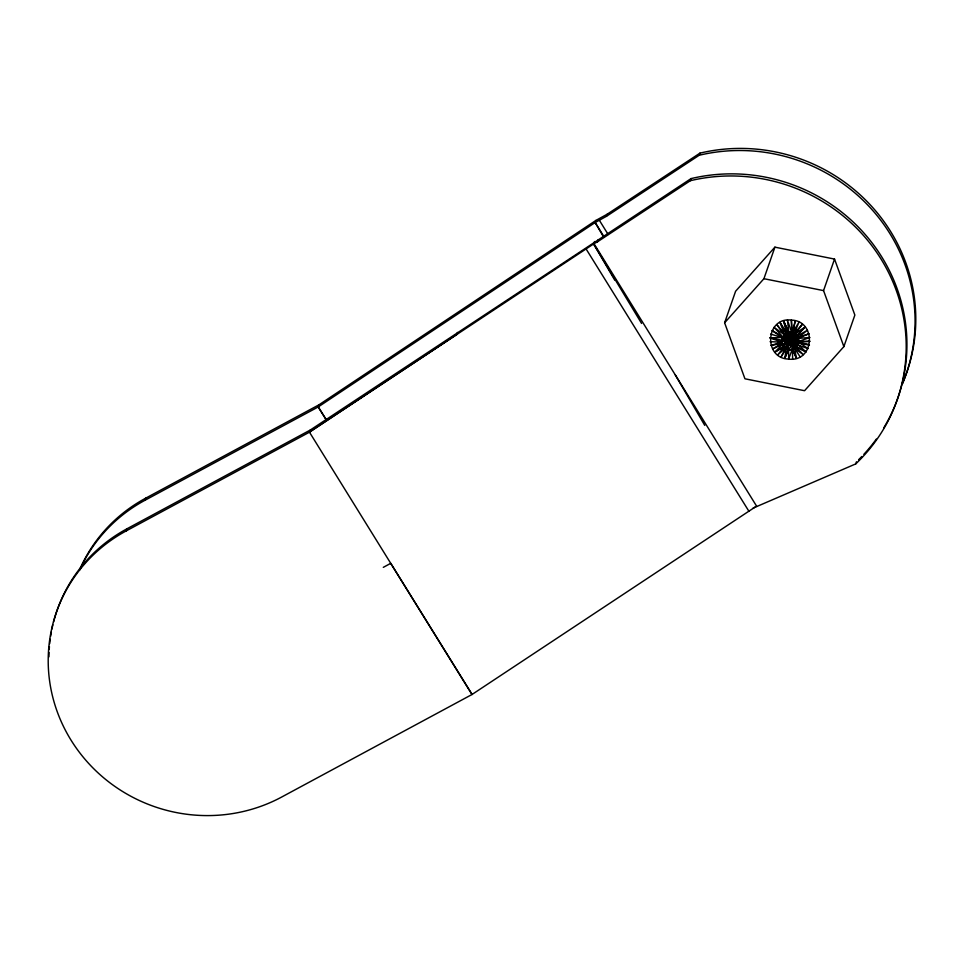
<?xml version="1.0" encoding="UTF-8"?>
<svg xmlns="http://www.w3.org/2000/svg" width="964" height="964" viewBox="0 0 964 964"><rect width="100%" height="100%" fill="white"/><g stroke="black" fill="none" stroke-linecap="round" stroke-linejoin="round"><path stroke-width="1.45" d="M797.939 337.533L796.144 342.714L793.866 344.919L796.457 358.271L792.516 349.643L788.287 349.257L783.66 347.582L784.142 346.775L774.887 352.161L782.358 344.293L772.586 348.992L781.961 343.401L770.971 345.449L781.696 342.099L769.959 337.87L782.105 337.484L771.995 330.532L782.587 336.569L774.08 327.326L784.25 334.701L776.791 324.591L784.576 334.388L779.996 322.422L786.624 333.363L783.587 320.928L788.817 332.821L792.239 333.158L791.372 320.096C765.549 316.638 763.018 358.427 788.673 359.09C814.496 362.548 817.026 320.759 791.372 320.096L791.757 332.58C805.121 335.038 797.939 355.017 785.877 348.884L785.732 347.932C774.562 341.352 788.624 326.169 796.806 335.123L796.915 340.762C793.962 345.269 787.251 344.052 784.419 339.979L784.419 334.339M788.371 340.425L788.287 337.978L787.046 338.894C788.01 336.978 796.83 340.774 797.614 338.665L794.228 340.641L790.552 340.34L792.372 341.822L793.444 340.437L792.95 341.822L792.818 340.545C788.877 340.858 784.708 337.424 785.19 333.436L785.359 334.821L785.744 333.062L787.022 337.4L790.299 339.099M788.745 338.376L788.106 338.967L788.287 337.978L785.648 335.339L785.756 334.038L785.094 334.195M797.71 338.689C794.673 344.305 807.085 342.798 809.435 345.1L796.144 342.714L805.952 351.86L793.866 344.919L788.299 345.389L785.467 343.642L783.587 340.268L783.624 336.978L785.19 334.086L787.022 332.857M797.349 337.617L797.276 339.726L797.614 338.051M792.613 359.054L792.516 349.643L791.565 345.666L788.311 349.703L788.299 345.389L783.66 347.582L783.732 346.088L774.887 352.161M786.009 336.737L786.226 338.051L787.443 338.677L786.805 339.147L785.19 333.436C783.877 336.954 787.263 339.051 790.251 340.328L788.817 341.485M784.455 334.653C783.624 340.364 790.251 344.425 795.288 342.039L797.915 338.219M796.3 342.365L797.674 338.015M795.782 340.69L796.951 338.738L797.12 339.726L795.927 340.69L792.818 340.545L793.167 341.774L793.444 340.437M792.239 333.158L798.939 322.253L794.36 333.255L796.36 336.617L798.288 337.292L809.073 333.737L796.987 338.665L798.987 341.316L810.085 341.328L799.084 342.184M788.612 349.329L784.78 358.379L786.347 348.414L785.877 348.884L788.612 349.329L788.673 359.09L793.866 344.919L803.253 354.607L794.854 348.643L800.048 356.764M787.455 338.497L787.636 337.412L786.636 339.195M796.963 340.039L796.686 343.088M786.66 341.931L787.13 339.69L784.829 334.484M793.866 344.919L792.83 349.583L796.457 358.271M794.3 345.931L794.878 343.401L796.505 341.666M794.649 344.955L795.216 342.485M794.167 344.196L794.722 341.846L796.276 340.846L796.686 341.726L792.974 342.545M787.817 337.521L787.636 338.665M792.239 332.58L795.252 320.807L792.769 332.725L794.228 334.147L805.157 327.037L796.36 336.617M794.288 344.16L795.288 342.039M789.094 341.509L790.36 340.328M788.914 332.905L787.431 320.132L791.757 332.58L788.154 333.146L783.587 320.928L788.95 332.785M594.041 243.796L594.716 241.59L593.981 243.687L756.571 506.112L471.999 694.502L281.765 796.987A156.421 151.095 19.2 0 1 68.95 736.689A156.421 151.095 19.2 0 1 126.344 530.839L127.079 528.73L310.203 430.077L691.067 178.593A172.327 166.447 19.2 0 1 871.625 242.326A172.327 166.447 19.2 0 1 883.795 427.823M79.65 570.061A156.421 151.083 19.2 0 1 144.949 500.292L145.685 498.183L318.903 404.856L595.885 220.431L607.139 214.237L699.936 153.143A172.327 166.447 19.2 0 1 873.625 208.561A172.327 166.447 19.2 0 1 902.328 383.696M471.999 694.502L309.408 432.077L310.203 430.077M318.903 404.856L318.18 406.965L144.949 500.292M457.478 332.435L456.743 334.544L309.468 432.173L126.344 530.839M318.277 406.904L326.157 419.641L318.18 406.965L595.149 222.527L595.885 220.431M614.719 280.114L593.583 243.916L597.535 241.783L598.27 239.687M603.452 236.746L595.149 222.527L606.404 216.346L607.139 214.237M597.535 241.783L690.332 180.702L691.067 178.593M606.404 216.346L699.201 155.252L699.936 153.143M724.615 322.795L735.604 291.248L774.911 247.158L834.535 259.075L854.863 315.071L843.874 346.618L804.566 390.709L744.943 378.792L724.615 322.795L763.922 278.704L774.911 247.158M843.874 346.618L823.557 290.61L834.535 259.075M753.065 508.124L855.719 463.913L856.454 461.804M784.78 358.379L788.287 349.257M787.046 338.894L787.636 337.412L787.684 338.039M784.081 337.123L783.298 339.003L784.25 338.147L786.154 341.569L784.973 344.184M783.66 347.582L785.467 343.642L781.72 343.606M794.697 336.34L795.818 334.219L792.553 334.062L789.661 332.423L790.456 331.749L792.456 333.52M794.336 337.388L795.457 335.255L792.191 335.098L789.299 333.472M785.552 333.05L783.985 335.93L783.949 339.22L785.829 342.594L788.66 344.341L791.926 344.63L794.878 343.401M797.553 337.219L794.276 339.762L790.564 339.244M786.347 348.414L781.093 356.945L785.732 347.932L777.755 354.848L784.142 346.775M790.613 344.618L791.83 342.666L793.023 345.245M790.661 337.521L792.191 335.098L792.697 337.316M785.877 348.884L788.299 345.389M795.264 333.797L802.289 324.35L794.36 333.255M783.925 338.762L785.299 336.93M797.674 337.328L796.409 339.003L793.878 339.641M790.299 346.642L791.926 344.63M781.25 342.762L783.587 340.268L781.647 338.617M796.987 338.665L807.446 330.206L797.565 335.882M785.033 340.003L784.804 339.581M788.697 340.208L790.829 338.111L794.095 338.4L797.047 337.171M796.806 335.123L805.157 327.037M784.756 337.665L786.576 336.123L787.516 337.183L786.142 336.689M781.31 345.076L782.358 344.293M795.975 340.569L796.818 339.931M788.106 342.75L790.022 341.328L793.288 341.485L796.589 339.786M794.926 333.17L793.83 333.93L790.902 333.255M785.865 336.737L784.696 336.026M309.408 432.077L593.981 243.687M595.186 222.503L603.862 236.493M594.716 241.59L593.583 243.916L641.578 323.434M383.298 567.35L390.733 563.337L472.095 694.429M788.504 339.208L790.829 338.111L787.998 336.364L786.118 332.99M786.672 344.413L788.962 343.329M786.335 345.437L788.66 344.341M785.648 335.339L786.287 335.062M788.516 336.701L790.757 335.761L793.999 336.436L796.891 335.617M786.347 342.931L788.588 341.991M788.323 335.339C784.009 330.809 793.432 341.232 796.541 336.761M782.696 344.594L785.467 343.642M784.672 337.014L785.949 336.665L783.732 336.737M796.83 339.81L796.252 339.099L796.324 340.075L793.878 340.328L794.866 340.641L797.336 338.123M780.997 340.858L783.587 340.268M784.841 340.135L787.13 339.69L790.022 341.328M780.466 343.594L781.961 343.401M798.782 338.316L809.965 337.496L798.987 341.316L796.915 340.762L808.037 348.655L798.132 345.1M781.009 336.966L783.624 336.978M793.758 339.485L795.119 340.256L793.987 340.521L793.758 339.485L795.143 339.497M783.672 341.533L786.154 341.569M770.079 341.702L781.696 342.099M785.672 336.062L786.576 336.123M769.959 337.87L781.924 340.232M763.922 278.704L823.557 290.61M770.61 334.098L782.105 337.484M785.997 338.231L787.443 338.677M782.997 338.087L785.347 338.967M796.577 347.197L805.952 351.86M796.071 338.822L797.047 339.304M786.226 338.051L787.251 338.81M785.805 336.111L786.576 336.713M795.204 339.991L795.927 340.69M795.216 333.652L796.722 335.58M787.516 332.737L790.757 335.761L791.167 338.051M586.076 248.917L748.871 511.209M599.403 220.346L608.127 234.421M779.996 322.422L786.467 333.46M675.306 374.96L704.744 425.377M795.987 339.292L796.324 340.075M787.468 338.774L787.998 341.051M792.553 334.062L793.071 336.267M796.144 342.714L796.866 346.787M792.215 340.69L792.372 341.822M790.456 331.749L790.54 334.195M876.348 439.09A172.327 166.447 19.2 0 1 863.865 454.309M861.792 456.514A172.327 166.447 19.2 0 1 858.611 459.72M690.332 180.702A172.327 166.447 19.2 0 1 883.337 262.883A172.327 166.447 19.2 0 1 855.719 463.913M699.201 155.252A172.327 166.447 19.2 0 1 872.384 210.08A172.327 166.447 19.2 0 1 902.196 384.419M48.947 656.833A156.421 151.095 19.2 0 1 49.056 652.459M49.212 649.531A156.421 151.095 19.2 0 1 49.417 646.591M49.682 643.663A156.421 151.095 19.2 0 1 50.2 639.265M50.622 636.336A156.421 151.095 19.2 0 1 51.345 631.986M51.911 629.094A156.421 151.095 19.2 0 1 52.851 624.805M53.562 621.973A156.421 151.095 19.2 0 1 127.079 528.73M79.795 569.302A156.421 151.083 19.2 0 1 145.685 498.183"/></g></svg>
